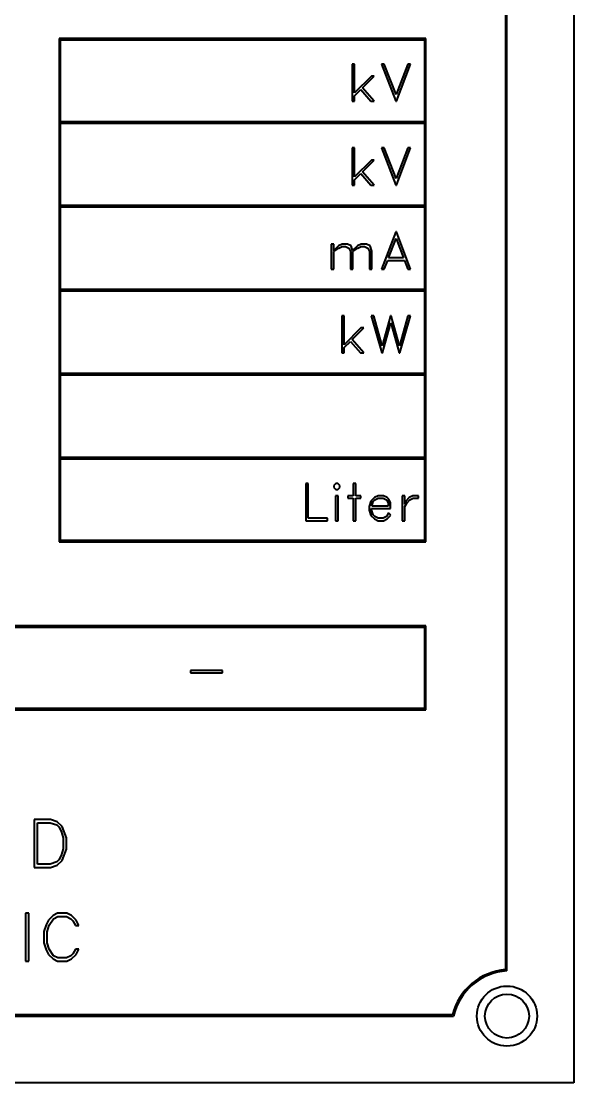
# Model space of a CAD drawing. Header units: millimetres. Extents: x 0 to 4205, y 0 to 2970.
# Drawn here: x 3489.3 to 3530.6, y 1705.1 to 1784.7 of the extents above; entities that cross this region are included whole.
import ezdxf

# ---------------------------------------------------------------- set-up
doc = ezdxf.new("R2010")
doc.units = ezdxf.units.MM
doc.header["$LTSCALE"] = 5
doc.layers.add('가시적인 것(ISO)', color=3, linetype='Continuous', lineweight=40)

msp = doc.modelspace()

# ---------------------------------------------------------------- linework, layer by layer
at = {"layer": '가시적인 것(ISO)'}
for p, q in [((3530.643, 1825.119), (3530.643, 1705.119)), ((3525.543, 1816.639), (3525.543, 1713.598)), ((3525.643, 1713.505), (3525.643, 1816.732)), ((3519.557, 1783.367), (3492.104, 1783.367)), ((3492.104, 1783.367), (3492.104, 1745.646)), ((3492.204, 1777.131), (3492.204, 1783.267)), ((3492.204, 1783.267), (3519.457, 1783.267)), ((3519.457, 1783.267), (3519.457, 1777.131)), ((3519.557, 1745.646), (3519.557, 1783.367)), ((3514.045, 1781.451), (3514.045, 1778.668)), ((3514.234, 1781.451), (3514.045, 1781.451)), ((3514.234, 1779.287), (3514.234, 1781.451)), ((3516.452, 1781.451), (3516.258, 1781.451)), ((3516.258, 1781.451), (3517.322, 1778.668)), ((3517.34, 1779.168), (3516.452, 1781.451)), ((3518.23, 1781.451), (3517.34, 1779.168)), ((3517.36, 1778.668), (3518.422, 1781.451)), ((3518.422, 1781.451), (3518.23, 1781.451)), ((3515.489, 1780.542), (3514.234, 1779.287)), ((3514.824, 1779.665), (3515.701, 1780.542)), ((3515.701, 1780.542), (3515.489, 1780.542)), ((3514.234, 1779.075), (3514.692, 1779.535)), ((3514.692, 1779.535), (3515.445, 1778.668)), ((3515.696, 1778.668), (3514.824, 1779.665)), ((3514.045, 1778.668), (3514.234, 1778.668)), ((3514.234, 1778.668), (3514.234, 1779.075)), ((3515.445, 1778.668), (3515.696, 1778.668)), ((3517.322, 1778.668), (3517.36, 1778.668)), ((3519.457, 1777.131), (3492.204, 1777.131)), ((3492.204, 1770.844), (3492.204, 1777.031)), ((3492.204, 1777.031), (3519.457, 1777.031)), ((3519.457, 1777.031), (3519.457, 1770.844)), ((3514.045, 1775.164), (3514.045, 1772.381)), ((3514.234, 1775.164), (3514.045, 1775.164)), ((3514.234, 1773), (3514.234, 1775.164)), ((3516.452, 1775.164), (3516.258, 1775.164)), ((3516.258, 1775.164), (3517.322, 1772.381)), ((3517.34, 1772.881), (3516.452, 1775.164)), ((3518.23, 1775.164), (3517.34, 1772.881)), ((3517.36, 1772.381), (3518.422, 1775.164)), ((3518.422, 1775.164), (3518.23, 1775.164)), ((3515.489, 1774.255), (3514.234, 1773)), ((3514.824, 1773.378), (3515.701, 1774.255)), ((3515.701, 1774.255), (3515.489, 1774.255)), ((3514.234, 1772.788), (3514.692, 1773.249)), ((3514.692, 1773.249), (3515.445, 1772.381)), ((3515.696, 1772.381), (3514.824, 1773.378)), ((3514.045, 1772.381), (3514.234, 1772.381)), ((3514.234, 1772.381), (3514.234, 1772.788)), ((3515.445, 1772.381), (3515.696, 1772.381)), ((3517.322, 1772.381), (3517.36, 1772.381)), ((3519.457, 1770.844), (3492.204, 1770.844)), ((3492.204, 1764.557), (3492.204, 1770.744)), ((3492.204, 1770.744), (3519.457, 1770.744)), ((3519.457, 1770.744), (3519.457, 1764.557)), ((3517.322, 1768.877), (3516.258, 1766.095)), ((3516.778, 1766.931), (3517.34, 1768.375)), ((3517.36, 1768.877), (3517.322, 1768.877)), ((3517.34, 1768.375), (3517.901, 1766.931)), ((3518.422, 1766.095), (3517.36, 1768.877)), ((3512.678, 1767.969), (3512.489, 1767.969)), ((3512.489, 1767.969), (3512.489, 1766.095)), ((3512.678, 1767.492), (3512.678, 1767.969)), ((3513.02, 1767.837), (3512.678, 1767.492)), ((3512.678, 1767.404), (3513.053, 1767.653)), ((3513.289, 1767.969), (3513.02, 1767.837)), ((3513.053, 1767.653), (3513.304, 1767.78)), ((3513.693, 1767.969), (3513.289, 1767.969)), ((3513.304, 1767.78), (3513.548, 1767.78)), ((3513.548, 1767.78), (3513.794, 1767.658)), ((3513.972, 1767.834), (3513.693, 1767.969)), ((3513.794, 1767.658), (3513.915, 1767.412)), ((3514.086, 1767.477), (3513.972, 1767.834)), ((3514.446, 1767.837), (3514.086, 1767.477)), ((3514.104, 1767.404), (3514.477, 1767.653)), ((3514.718, 1767.969), (3514.446, 1767.837)), ((3514.477, 1767.653), (3514.731, 1767.78)), ((3515.119, 1767.969), (3514.718, 1767.969)), ((3514.731, 1767.78), (3514.974, 1767.78)), ((3514.974, 1767.78), (3515.217, 1767.658)), ((3515.396, 1767.834), (3515.119, 1767.969)), ((3515.217, 1767.658), (3515.341, 1767.412)), ((3515.53, 1767.425), (3515.396, 1767.834)), ((3512.678, 1766.095), (3512.678, 1767.404)), ((3513.915, 1767.412), (3513.915, 1766.095)), ((3514.104, 1766.095), (3514.104, 1767.404)), ((3515.341, 1767.412), (3515.341, 1766.095)), ((3515.53, 1766.095), (3515.53, 1767.425)), ((3516.452, 1766.095), (3516.708, 1766.742)), ((3516.708, 1766.742), (3517.974, 1766.742)), ((3517.901, 1766.931), (3516.778, 1766.931)), ((3517.974, 1766.742), (3518.23, 1766.095)), ((3512.489, 1766.095), (3512.678, 1766.095)), ((3513.915, 1766.095), (3514.104, 1766.095)), ((3515.341, 1766.095), (3515.53, 1766.095)), ((3516.258, 1766.095), (3516.452, 1766.095)), ((3518.23, 1766.095), (3518.422, 1766.095)), ((3519.457, 1764.557), (3492.204, 1764.557)), ((3492.204, 1764.457), (3519.457, 1764.457)), ((3492.204, 1758.27), (3492.204, 1764.457)), ((3519.457, 1764.457), (3519.457, 1758.27)), ((3513.454, 1762.59), (3513.266, 1762.59)), ((3513.266, 1762.59), (3513.266, 1759.808)), ((3513.454, 1760.426), (3513.454, 1762.59)), ((3515.678, 1762.59), (3515.484, 1762.59)), ((3515.484, 1762.59), (3516.281, 1759.808)), ((3516.302, 1760.338), (3515.678, 1762.59)), ((3516.928, 1762.59), (3516.302, 1760.338)), ((3516.325, 1759.808), (3516.949, 1762.06)), ((3516.975, 1762.59), (3516.928, 1762.59)), ((3516.949, 1762.06), (3517.575, 1759.808)), ((3517.599, 1760.338), (3516.975, 1762.59)), ((3518.225, 1762.59), (3517.599, 1760.338)), ((3517.622, 1759.808), (3518.417, 1762.59)), ((3518.417, 1762.59), (3518.225, 1762.59)), ((3514.71, 1761.682), (3513.454, 1760.426)), ((3514.045, 1760.804), (3514.922, 1761.682)), ((3514.922, 1761.682), (3514.71, 1761.682)), ((3513.454, 1760.214), (3513.913, 1760.675)), ((3513.913, 1760.675), (3514.666, 1759.808)), ((3514.917, 1759.808), (3514.045, 1760.804)), ((3513.266, 1759.808), (3513.454, 1759.808)), ((3513.454, 1759.808), (3513.454, 1760.214)), ((3514.666, 1759.808), (3514.917, 1759.808)), ((3516.281, 1759.808), (3516.325, 1759.808)), ((3517.575, 1759.808), (3517.622, 1759.808)), ((3519.457, 1758.27), (3492.204, 1758.27)), ((3492.204, 1758.17), (3519.457, 1758.17)), ((3492.204, 1751.983), (3492.204, 1758.17)), ((3519.457, 1758.17), (3519.457, 1751.983)), ((3519.457, 1751.983), (3492.204, 1751.983)), ((3492.204, 1751.883), (3519.457, 1751.883)), ((3492.204, 1745.746), (3492.204, 1751.883)), ((3519.457, 1751.883), (3519.457, 1745.746)), ((3510.766, 1750.017), (3510.577, 1750.017)), ((3510.577, 1750.017), (3510.577, 1747.234)), ((3510.766, 1747.423), (3510.766, 1750.017)), ((3512.824, 1750.017), (3512.674, 1749.869)), ((3512.974, 1750.017), (3512.824, 1750.017)), ((3513.125, 1749.869), (3512.974, 1750.017)), ((3514.313, 1750.017), (3514.124, 1750.017)), ((3514.124, 1750.017), (3514.124, 1749.108)), ((3514.313, 1749.108), (3514.313, 1750.017)), ((3512.674, 1749.869), (3512.674, 1749.716)), ((3512.674, 1749.716), (3512.824, 1749.569)), ((3512.824, 1749.569), (3512.974, 1749.569)), ((3512.974, 1749.569), (3513.125, 1749.716)), ((3513.125, 1749.716), (3513.125, 1749.869)), ((3512.804, 1749.108), (3512.804, 1747.234)), ((3512.993, 1749.108), (3512.804, 1749.108)), ((3512.993, 1747.234), (3512.993, 1749.108)), ((3514.124, 1749.108), (3513.735, 1749.108)), ((3513.735, 1749.108), (3513.735, 1748.919)), ((3513.735, 1748.919), (3514.124, 1748.919)), ((3514.124, 1748.919), (3514.124, 1747.234)), ((3514.701, 1749.108), (3514.313, 1749.108)), ((3514.313, 1747.234), (3514.313, 1748.919)), ((3514.313, 1748.919), (3514.701, 1748.919)), ((3514.701, 1748.919), (3514.701, 1749.108)), ((3515.449, 1748.704), (3515.314, 1748.306)), ((3515.716, 1748.976), (3515.449, 1748.704)), ((3515.516, 1748.332), (3515.63, 1748.676)), ((3515.63, 1748.676), (3515.752, 1748.792)), ((3515.985, 1749.108), (3515.716, 1748.976)), ((3515.752, 1748.792), (3516, 1748.919)), ((3516.389, 1749.108), (3515.985, 1749.108)), ((3516, 1748.919), (3516.376, 1748.919)), ((3516.376, 1748.919), (3516.619, 1748.797)), ((3516.658, 1748.976), (3516.389, 1749.108)), ((3516.619, 1748.797), (3516.743, 1748.554)), ((3516.798, 1748.839), (3516.658, 1748.976)), ((3516.743, 1748.554), (3516.743, 1748.332)), ((3516.93, 1748.567), (3516.798, 1748.839)), ((3516.93, 1748.143), (3516.93, 1748.567)), ((3517.988, 1749.108), (3517.799, 1749.108)), ((3517.799, 1749.108), (3517.799, 1747.234)), ((3517.988, 1748.482), (3517.988, 1749.108)), ((3518.063, 1748.704), (3517.988, 1748.482)), ((3517.988, 1748.293), (3518.131, 1748.541)), ((3518.33, 1748.976), (3518.063, 1748.704)), ((3518.131, 1748.541), (3518.366, 1748.792)), ((3518.599, 1749.108), (3518.33, 1748.976)), ((3518.366, 1748.792), (3518.615, 1748.919)), ((3519.026, 1749.108), (3518.599, 1749.108)), ((3518.615, 1748.919), (3519.026, 1748.919)), ((3519.026, 1748.919), (3519.026, 1749.108)), ((3515.314, 1748.306), (3515.314, 1748.036)), ((3515.314, 1748.036), (3515.449, 1747.638)), ((3515.449, 1747.638), (3515.716, 1747.369)), ((3515.503, 1748.047), (3515.503, 1748.143)), ((3515.503, 1748.143), (3516.93, 1748.143)), ((3515.63, 1747.669), (3515.503, 1748.047)), ((3516.743, 1748.332), (3515.516, 1748.332)), ((3515.752, 1747.55), (3515.63, 1747.669)), ((3516.764, 1747.835), (3516.619, 1747.547)), ((3516.658, 1747.369), (3516.94, 1747.653)), ((3516.94, 1747.653), (3516.764, 1747.835)), ((3517.988, 1747.234), (3517.988, 1748.293)), ((3510.577, 1747.234), (3512.193, 1747.234)), ((3512.193, 1747.423), (3510.766, 1747.423)), ((3512.193, 1747.234), (3512.193, 1747.423)), ((3512.804, 1747.234), (3512.993, 1747.234)), ((3514.124, 1747.234), (3514.313, 1747.234)), ((3515.716, 1747.369), (3515.985, 1747.234)), ((3516, 1747.423), (3515.752, 1747.55)), ((3515.985, 1747.234), (3516.389, 1747.234)), ((3516.376, 1747.423), (3516, 1747.423)), ((3516.619, 1747.547), (3516.376, 1747.423)), ((3516.389, 1747.234), (3516.658, 1747.369)), ((3517.799, 1747.234), (3517.988, 1747.234)), ((3492.104, 1745.646), (3519.557, 1745.646)), ((3519.457, 1745.746), (3492.204, 1745.746)), ((3519.557, 1739.36), (3451.772, 1739.36)), ((3451.872, 1739.26), (3519.457, 1739.26)), ((3519.457, 1739.26), (3519.457, 1733.173)), ((3519.557, 1733.073), (3519.557, 1739.36)), ((3501.954, 1736.017), (3501.954, 1735.828)), ((3504.346, 1736.017), (3501.954, 1736.017)), ((3501.954, 1735.828), (3504.346, 1735.828)), ((3504.346, 1735.828), (3504.346, 1736.017)), ((3451.772, 1733.073), (3519.557, 1733.073)), ((3519.457, 1733.173), (3451.872, 1733.173)), ((3491.452, 1724.851), (3490.235, 1724.851)), ((3490.235, 1724.851), (3490.235, 1721.259)), ((3490.479, 1724.607), (3491.442, 1724.607)), ((3490.479, 1721.503), (3490.479, 1724.607)), ((3491.442, 1724.607), (3491.93, 1724.443)), ((3491.97, 1724.677), (3491.452, 1724.851)), ((3492.321, 1724.33), (3491.97, 1724.677)), ((3491.93, 1724.443), (3492.083, 1724.286)), ((3492.083, 1724.286), (3492.25, 1723.962)), ((3492.25, 1723.962), (3492.414, 1723.468)), ((3492.658, 1723.481), (3492.321, 1724.33)), ((3492.414, 1723.468), (3492.414, 1722.642)), ((3492.658, 1722.629), (3492.658, 1723.481)), ((3492.25, 1722.148), (3492.083, 1721.823)), ((3492.414, 1722.642), (3492.25, 1722.148)), ((3492.321, 1721.78), (3492.658, 1722.629)), ((3491.442, 1721.503), (3490.479, 1721.503)), ((3491.93, 1721.666), (3491.442, 1721.503)), ((3491.452, 1721.259), (3491.97, 1721.432)), ((3492.083, 1721.823), (3491.93, 1721.666)), ((3491.97, 1721.432), (3492.321, 1721.78)), ((3490.235, 1721.259), (3491.452, 1721.259)), ((3489.834, 1717.816), (3489.59, 1717.816)), ((3489.59, 1717.816), (3489.59, 1714.224)), ((3489.834, 1714.224), (3489.834, 1717.816)), ((3491.646, 1717.642), (3491.301, 1717.301)), ((3491.368, 1716.92), (3491.692, 1717.415)), ((3491.993, 1717.816), (3491.646, 1717.642)), ((3491.692, 1717.415), (3492.013, 1717.572)), ((3492.682, 1717.816), (3491.993, 1717.816)), ((3492.013, 1717.572), (3492.665, 1717.572)), ((3492.665, 1717.572), (3492.982, 1717.408)), ((3493.032, 1717.642), (3492.682, 1717.816)), ((3492.982, 1717.408), (3493.143, 1717.251)), ((3493.377, 1717.298), (3493.032, 1717.642)), ((3491.134, 1716.954), (3490.96, 1716.443)), ((3491.301, 1717.301), (3491.134, 1716.954)), ((3491.204, 1716.433), (3491.368, 1716.92)), ((3493.143, 1717.251), (3493.32, 1716.9)), ((3493.32, 1716.9), (3493.574, 1716.9)), ((3493.574, 1716.9), (3493.377, 1717.298)), ((3490.96, 1716.443), (3490.96, 1715.597)), ((3491.204, 1715.607), (3491.204, 1716.433)), ((3490.96, 1715.597), (3491.134, 1715.086)), ((3491.134, 1715.086), (3491.301, 1714.738)), ((3491.368, 1715.119), (3491.204, 1715.607)), ((3491.692, 1714.628), (3491.368, 1715.119)), ((3493.32, 1715.139), (3493.143, 1714.788)), ((3493.574, 1715.139), (3493.32, 1715.139)), ((3493.377, 1714.742), (3493.574, 1715.139)), ((3489.59, 1714.224), (3489.834, 1714.224)), ((3491.301, 1714.738), (3491.646, 1714.397)), ((3491.646, 1714.397), (3491.993, 1714.224)), ((3492.013, 1714.468), (3491.692, 1714.628)), ((3491.993, 1714.224), (3492.682, 1714.224)), ((3492.665, 1714.468), (3492.013, 1714.468)), ((3492.982, 1714.631), (3492.665, 1714.468)), ((3492.682, 1714.224), (3493.032, 1714.397)), ((3493.143, 1714.788), (3492.982, 1714.631)), ((3493.032, 1714.397), (3493.377, 1714.742)), ((3521.556, 1710.219), (3380.002, 1710.219)), ((3379.923, 1710.119), (3521.635, 1710.119)), ((3530.643, 1705.119), (3370.643, 1705.119))]:
    msp.add_line(p, q, dxfattribs=at)
for radius in [2.25, 1.65]:
    msp.add_circle((3525.643, 1710.119), radius, dxfattribs=at)
for radius, start, end in [(4.495, 94.74086, 165.83507), (4.395, 93.54181, 166.84836)]:
    msp.add_arc((3525.915, 1709.119), radius, start, end, dxfattribs=at)

doc.saveas('drawing.dxf')
